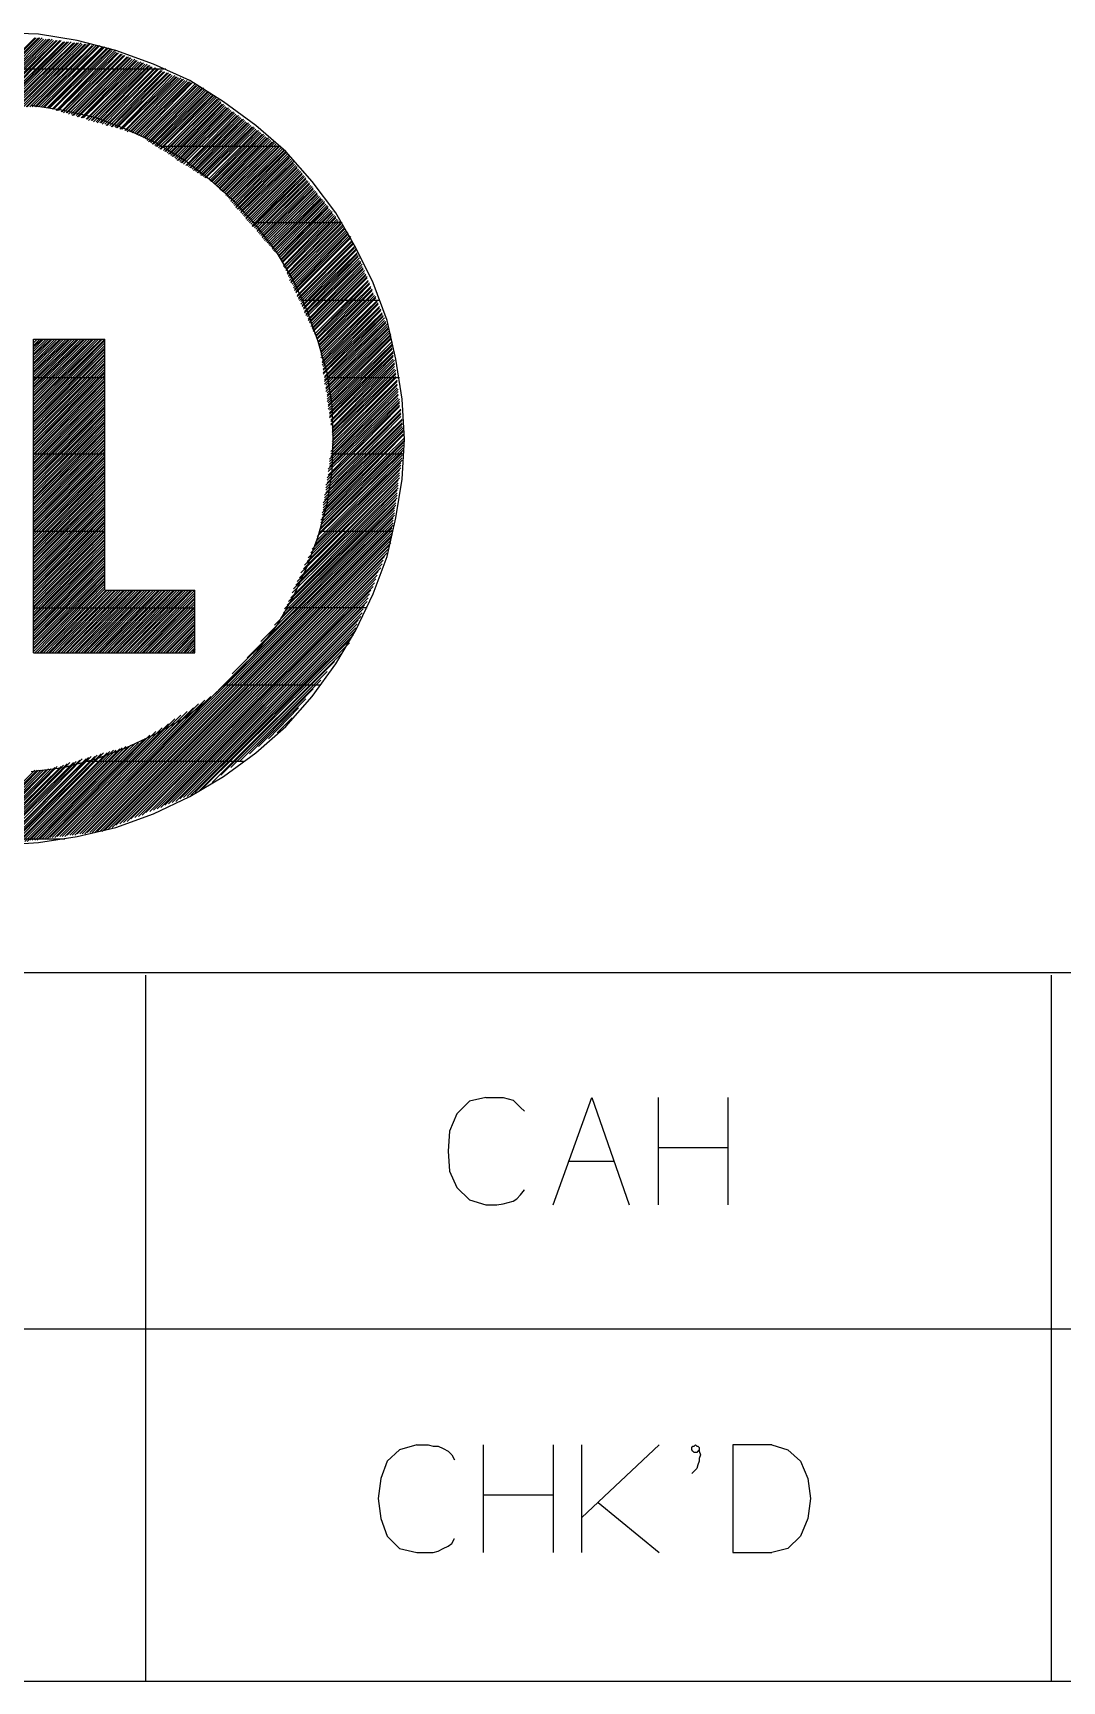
# Model space of a CAD drawing. Extents: x 11 to 601, y 12 to 779.
# Drawn here: x 416.9 to 466.3, y 137 to 216.2 of the extents above; entities that cross this region are included whole.
import ezdxf

# ---------------------------------------------------------------- set-up
doc = ezdxf.new("R2010")
doc.units = 0
doc.layers.add('DH152', color=7, linetype='CONTINUOUS')

msp = doc.modelspace()

# ---------------------------------------------------------------- linework, layer by layer
at = {"layer": 'DH152', "color": 7}
for points in [[(415.25999, 177.179996), (417.17999, 177.299996), (419.03999, 177.599996), (420.899989, 178.019996), (422.699989, 178.679996), (424.439989, 179.519996), (426.059989, 180.479995), (427.619989, 181.619995), (429.059989, 182.879995), (430.319989, 184.319995), (431.459989, 185.879995), (432.419989, 187.499995), (433.259989, 189.239995), (433.919989, 191.039995), (434.339989, 192.899995), (434.639989, 194.759995), (434.759989, 196.679995), (434.639989, 198.599995), (434.339989, 200.519995), (433.919989, 202.379995), (433.259989, 204.179995), (432.419989, 205.859995), (431.459989, 207.539995), (430.319989, 209.039995), (429.059989, 210.479995), (427.619989, 211.739995), (426.059989, 212.879995), (424.439989, 213.899995), (422.699989, 214.679995), (420.899989, 215.339995), (419.03999, 215.819995), (417.17999, 216.119995), (415.25999, 216.179995)], [(416.99999, 215.939995), (413.63999, 212.639995)], [(417.05999, 215.939995), (413.75999, 212.639995)], [(417.17999, 215.939995), (413.81999, 212.639995)], [(417.23999, 215.939995), (413.93999, 212.639995)], [(417.35999, 215.939995), (414.05999, 212.639995)], [(417.41999, 215.879995), (414.17999, 212.639995)], [(417.53999, 215.879995), (414.23999, 212.639995)], [(417.65999, 215.879995), (414.35999, 212.639995)], [(417.71999, 215.879995), (414.47999, 212.639995)], [(417.83999, 215.879995), (414.59999, 212.639995)], [(417.89999, 215.819995), (414.65999, 212.639995)], [(418.01999, 215.819995), (414.77999, 212.639995)], [(418.07999, 215.819995), (414.89999, 212.639995)], [(418.19999, 215.819995), (415.01999, 212.639995)], [(418.25999, 215.819995), (415.07999, 212.639995)], [(418.37999, 215.759995), (415.19999, 212.639995)], [(418.43999, 215.759995), (415.31999, 212.639995)], [(418.55999, 215.759995), (415.37999, 212.639995)], [(418.61999, 215.759995), (415.49999, 212.639995)], [(418.73999, 215.759995), (415.61999, 212.639995)], [(418.85999, 215.699995), (415.73999, 212.639995)], [(418.91999, 215.699995), (415.79999, 212.639995)], [(419.03999, 215.699995), (415.91999, 212.639995)], [(419.09999, 215.699995), (416.03999, 212.639995)], [(419.21999, 215.699995), (416.15999, 212.639995)], [(419.27999, 215.639995), (416.21999, 212.639995)], [(419.39999, 215.639995), (416.33999, 212.639995)], [(419.45999, 215.639995), (416.45999, 212.639995)], [(419.57999, 215.639995), (416.57999, 212.639995)], [(419.63999, 215.639995), (416.63999, 212.639995)], [(419.75999, 215.579995), (416.75999, 212.639995)], [(419.81999, 215.579995), (416.87999, 212.639995)], [(419.93999, 215.579995), (416.99999, 212.639995)], [(420.059989, 215.579995), (417.05999, 212.639995)], [(420.119989, 215.579995), (417.17999, 212.639995)], [(420.239989, 215.519995), (417.29999, 212.639995)], [(420.299989, 215.519995), (417.41999, 212.639995)], [(420.359989, 215.519995), (417.47999, 212.639995)], [(420.479989, 215.459995), (417.59999, 212.579995)], [(420.539989, 215.459995), (417.65999, 212.579995)], [(420.599989, 215.399995), (417.71999, 212.579995)], [(420.659989, 215.399995), (417.83999, 212.519995)], [(420.719989, 215.339995), (417.89999, 212.519995)], [(420.839989, 215.339995), (418.01999, 212.459995)], [(420.899989, 215.279995), (418.07999, 212.459995)], [(420.959989, 215.219995), (418.13999, 212.459995)], [(421.019989, 215.219995), (418.25999, 212.399995)], [(421.139989, 215.159995), (418.31999, 212.399995)], [(421.199989, 215.159995), (418.37999, 212.339995)], [(421.259989, 215.099995), (418.49999, 212.339995)], [(421.319989, 215.099995), (418.55999, 212.339995)], [(421.439989, 215.039995), (418.61999, 212.279995)], [(421.499989, 215.039995), (418.73999, 212.279995)], [(421.559989, 214.979995), (418.79999, 212.219995)], [(421.619989, 214.979995), (418.85999, 212.219995)], [(421.679989, 214.919995), (418.97999, 212.219995)], [(421.799989, 214.919995), (419.03999, 212.159995)], [(421.859989, 214.859995), (419.09999, 212.159995)], [(421.919989, 214.859995), (419.21999, 212.099995)], [(421.979989, 214.799995), (419.27999, 212.099995)], [(422.099989, 214.799995), (419.33999, 212.099995)], [(422.159989, 214.739995), (419.45999, 212.039995)], [(422.219989, 214.739995), (419.51999, 212.039995)], [(422.279989, 214.679995), (419.57999, 211.979995)], [(422.399989, 214.679995), (419.69999, 211.979995)], [(422.459989, 214.619995), (419.75999, 211.979995)], [(422.519989, 214.619995), (419.81999, 211.919995)], [(422.579989, 214.559995), (419.93999, 211.919995)], [(422.639989, 214.559995), (419.99999, 211.859995)], [(422.759989, 214.499995), (420.119989, 211.859995)], [(422.819989, 214.499995), (420.179989, 211.859995)], [(423.299989, 214.439995), (407.21999, 214.439995)], [(422.879989, 214.439995), (420.239989, 211.799995)], [(422.939989, 214.439995), (420.359989, 211.799995)], [(423.059989, 214.379995), (420.419989, 211.739995)], [(423.119989, 214.379995), (420.479989, 211.739995)], [(423.179989, 214.319995), (420.599989, 211.739995)], [(423.239989, 214.319995), (420.659989, 211.679995)], [(423.359989, 214.259995), (420.719989, 211.679995)], [(423.419989, 214.259995), (420.839989, 211.679995)], [(423.479989, 214.199995), (420.899989, 211.619995)], [(423.539989, 214.199995), (420.959989, 211.619995)], [(423.599989, 214.139995), (421.079989, 211.559995)], [(423.719989, 214.139995), (421.139989, 211.559995)], [(423.779989, 214.079995), (421.199989, 211.559995)], [(423.839989, 214.079995), (421.319989, 211.499995)], [(423.899989, 214.019995), (421.379989, 211.499995)], [(424.019989, 214.019995), (421.439989, 211.439995)], [(424.079989, 213.959995), (421.559989, 211.439995)], [(424.139989, 213.959995), (421.619989, 211.439995)], [(424.199989, 213.899995), (421.679989, 211.379995)], [(424.319989, 213.899995), (421.799989, 211.379995)], [(424.379989, 213.839995), (421.859989, 211.319995)], [(424.439989, 213.839995), (421.919989, 211.319995)], [(424.499989, 213.779995), (421.979989, 211.259995)], [(424.559989, 213.779995), (422.099989, 211.259995)], [(424.679989, 213.719995), (422.159989, 211.199995)], [(424.739989, 213.659995), (422.219989, 211.139995)], [(424.799989, 213.659995), (422.279989, 211.139995)], [(424.859989, 213.599995), (422.339989, 211.079995)], [(424.979989, 213.599995), (422.399989, 211.019995)], [(425.039989, 213.539995), (422.459989, 210.959995)], [(425.099989, 213.539995), (422.519989, 210.959995)], [(425.159989, 213.479995), (422.579989, 210.899995)], [(425.219989, 213.419995), (422.639989, 210.839995)], [(425.279989, 213.359995), (422.699989, 210.839995)], [(425.339989, 213.359995), (422.759989, 210.779995)], [(425.399989, 213.299995), (422.819989, 210.719995)], [(425.459989, 213.239995), (422.879989, 210.719995)], [(425.519989, 213.179995), (422.939989, 210.659995)], [(425.579989, 213.179995), (422.999989, 210.599995)], [(425.639989, 213.119995), (423.059989, 210.599995)], [(425.699989, 213.059995), (423.179989, 210.539995)], [(425.759989, 212.999995), (423.239989, 210.479995)], [(425.819989, 212.999995), (423.299989, 210.479995)], [(425.879989, 212.939995), (423.359989, 210.419995)], [(416.81999, 180.719995), (418.37999, 180.899995), (419.93999, 181.319995), (421.379989, 181.859995), (422.819989, 182.519995), (424.199989, 183.299995), (425.459989, 184.259995), (426.599989, 185.339995), (427.679989, 186.479995), (428.639989, 187.739995), (429.419989, 189.119995), (430.079989, 190.559995), (430.619989, 191.999995), (431.039989, 193.559995), (431.279989, 195.119995), (431.339989, 196.679995), (431.279989, 198.299995), (431.039989, 199.859995), (430.619989, 201.359995), (430.079989, 202.859995), (429.419989, 204.299995), (428.639989, 205.619995), (427.679989, 206.879995), (426.599989, 208.079995), (425.459989, 209.099995), (424.199989, 210.059995), (422.819989, 210.899995), (421.379989, 211.559995), (419.93999, 212.099995), (418.37999, 212.459995), (416.81999, 212.699995)], [(425.939989, 212.879995), (423.419989, 210.359995)], [(425.939989, 212.819995), (423.479989, 210.359995)], [(425.999989, 212.759995), (423.539989, 210.299995)], [(426.059989, 212.759995), (423.599989, 210.239995)], [(426.119989, 212.699995), (423.659989, 210.239995)], [(426.179989, 212.639995), (423.719989, 210.179995)], [(426.239989, 212.579995), (423.779989, 210.119995)], [(426.299989, 212.579995), (423.839989, 210.059995)], [(426.359989, 212.519995), (423.899989, 210.059995)], [(426.419989, 212.459995), (423.959989, 209.999995)], [(426.479989, 212.399995), (424.019989, 209.939995)], [(426.539989, 212.399995), (424.079989, 209.939995)], [(426.599989, 212.339995), (424.139989, 209.879995)], [(426.659989, 212.279995), (424.259989, 209.819995)], [(426.719989, 212.219995), (424.319989, 209.819995)], [(426.779989, 212.219995), (424.379989, 209.759995)], [(426.839989, 212.159995), (424.439989, 209.699995)], [(426.899989, 212.099995), (424.499989, 209.699995)], [(426.959989, 212.039995), (424.559989, 209.639995)], [(427.019989, 212.039995), (424.619989, 209.579995)], [(427.079989, 211.979995), (424.679989, 209.579995)], [(427.139989, 211.919995), (424.739989, 209.519995)], [(427.199989, 211.859995), (424.799989, 209.459995)], [(427.259989, 211.859995), (424.859989, 209.459995)], [(427.319989, 211.799995), (424.919989, 209.399995)], [(427.379989, 211.739995), (424.979989, 209.339995)], [(427.439989, 211.679995), (425.039989, 209.339995)], [(427.499989, 211.679995), (425.099989, 209.279995)], [(427.559989, 211.619995), (425.159989, 209.219995)], [(427.619989, 211.559995), (425.219989, 209.219995)], [(427.679989, 211.499995), (425.339989, 209.159995)], [(427.739989, 211.499995), (425.399989, 209.099995)], [(427.799989, 211.439995), (425.459989, 209.039995)], [(427.859989, 211.379995), (425.519989, 209.039995)], [(427.919989, 211.319995), (425.579989, 208.979995)], [(427.979989, 211.319995), (425.639989, 208.919995)], [(428.759989, 210.719995), (423.059989, 210.719995)], [(428.039989, 211.259995), (425.699989, 208.919995)], [(428.099989, 211.199995), (425.759989, 208.859995)], [(428.159989, 211.139995), (425.819989, 208.799995)], [(428.219989, 211.139995), (425.879989, 208.739995)], [(428.279989, 211.079995), (425.879989, 208.679995)], [(428.339989, 211.019995), (425.939989, 208.619995)], [(428.399989, 210.959995), (425.999989, 208.559995)], [(428.459989, 210.959995), (426.059989, 208.559995)], [(428.519989, 210.899995), (426.119989, 208.499995)], [(428.579989, 210.839995), (426.179989, 208.439995)], [(428.639989, 210.779995), (426.179989, 208.379995)], [(428.699989, 210.719995), (426.239989, 208.319995)], [(428.759989, 210.719995), (426.299989, 208.259995)], [(428.819989, 210.659995), (426.359989, 208.199995)], [(428.879989, 210.599995), (426.419989, 208.139995)], [(428.939989, 210.539995), (426.419989, 208.079995)], [(428.999989, 210.539995), (426.479989, 208.019995)], [(429.059989, 210.479995), (426.539989, 207.959995)], [(429.059989, 210.419995), (426.599989, 207.899995)], [(429.119989, 210.359995), (426.659989, 207.839995)], [(429.179989, 210.299995), (426.659989, 207.779995)], [(429.239989, 210.239995), (426.719989, 207.719995)], [(429.239989, 210.179995), (426.779989, 207.719995)], [(429.299989, 210.119995), (426.839989, 207.659995)], [(429.359989, 210.059995), (426.899989, 207.599995)], [(429.419989, 209.999995), (426.899989, 207.539995)], [(429.419989, 209.939995), (426.959989, 207.479995)], [(429.479989, 209.879995), (427.019989, 207.419995)], [(429.539989, 209.819995), (427.079989, 207.359995)], [(429.599989, 209.759995), (427.139989, 207.299995)], [(429.599989, 209.699995), (427.139989, 207.239995)], [(429.659989, 209.639995), (427.199989, 207.179995)], [(429.719989, 209.579995), (427.259989, 207.119995)], [(429.779989, 209.519995), (427.319989, 207.059995)], [(429.839989, 209.459995), (427.379989, 206.999995)], [(429.839989, 209.399995), (427.439989, 206.939995)], [(429.899989, 209.339995), (427.439989, 206.879995)], [(429.959989, 209.279995), (427.499989, 206.879995)], [(430.019989, 209.219995), (427.559989, 206.819995)], [(430.019989, 209.159995), (427.619989, 206.759995)], [(430.079989, 209.099995), (427.679989, 206.699995)], [(430.139989, 209.039995), (427.679989, 206.639995)], [(430.199989, 208.979995), (427.739989, 206.579995)], [(430.199989, 208.919995), (427.799989, 206.519995)], [(430.259989, 208.859995), (427.859989, 206.459995)], [(430.319989, 208.799995), (427.919989, 206.399995)], [(430.379989, 208.739995), (427.919989, 206.339995)], [(430.379989, 208.679995), (427.979989, 206.279995)], [(430.439989, 208.619995), (428.039989, 206.219995)], [(430.499989, 208.559995), (428.099989, 206.159995)], [(430.559989, 208.499995), (428.159989, 206.099995)], [(430.559989, 208.439995), (428.159989, 206.099995)], [(430.619989, 208.379995), (428.219989, 206.039995)], [(430.679989, 208.319995), (428.279989, 205.979995)], [(430.739989, 208.259995), (428.339989, 205.919995)], [(430.799989, 208.199995), (428.399989, 205.799995)], [(430.739989, 208.199995), (428.399989, 205.859995)], [(430.859989, 208.139995), (428.459989, 205.739995)], [(430.919989, 208.079995), (428.519989, 205.679995)], [(430.919989, 208.019995), (428.579989, 205.619995)], [(430.979989, 207.959995), (428.639989, 205.559995)], [(431.039989, 207.899995), (428.699989, 205.499995)], [(431.099989, 207.839995), (428.699989, 205.439995)], [(431.099989, 207.779995), (428.759989, 205.379995)], [(431.159989, 207.719995), (428.819989, 205.319995)], [(431.219989, 207.659995), (428.819989, 205.259995)], [(431.279989, 207.599995), (428.879989, 205.199995)], [(431.279989, 207.539995), (428.879989, 205.139995)], [(431.339989, 207.479995), (428.939989, 205.019995)], [(431.399989, 207.419995), (428.939989, 204.959995)], [(431.459989, 207.359995), (428.999989, 204.899995)], [(431.759989, 207.059995), (427.499989, 207.059995)], [(431.459989, 207.299995), (429.059989, 204.839995)], [(431.519989, 207.239995), (429.059989, 204.779995)], [(431.579989, 207.179995), (429.119989, 204.659995)], [(431.639989, 207.119995), (429.119989, 204.599995)], [(431.699989, 207.059995), (429.179989, 204.539995)], [(431.699989, 206.999995), (429.179989, 204.479995)], [(431.759989, 206.939995), (429.239989, 204.419995)], [(431.819989, 206.879995), (429.239989, 204.299995)], [(431.879989, 206.819995), (429.299989, 204.239995)], [(431.879989, 206.759995), (429.299989, 204.179995)], [(431.939989, 206.699995), (429.359989, 204.119995)], [(431.999989, 206.639995), (429.419989, 204.059995)], [(432.059989, 206.579995), (429.419989, 203.939995)], [(432.059989, 206.519995), (429.479989, 203.879995)], [(432.119989, 206.459995), (429.479989, 203.819995)], [(432.179989, 206.399995), (429.539989, 203.759995)], [(432.179989, 206.339995), (429.539989, 203.699995)], [(432.239989, 206.219995), (429.599989, 203.579995)], [(432.239989, 206.159995), (429.599989, 203.519995)], [(432.299989, 206.099995), (429.659989, 203.459995)], [(432.299989, 206.039995), (429.659989, 203.399995)], [(432.359989, 205.919995), (429.719989, 203.339995)], [(432.359989, 205.859995), (429.779989, 203.279995)], [(432.419989, 205.799995), (429.779989, 203.159995)], [(432.419989, 205.739995), (429.839989, 203.099995)], [(432.479989, 205.619995), (429.839989, 203.039995)], [(432.479989, 205.559995), (429.899989, 202.979995)], [(432.539989, 205.499995), (429.899989, 202.919995)], [(432.539989, 205.439995), (429.959989, 202.799995)], [(432.599989, 205.379995), (429.959989, 202.739995)], [(432.599989, 205.259995), (430.019989, 202.679995)], [(432.659989, 205.199995), (430.019989, 202.619995)], [(432.659989, 205.139995), (430.079989, 202.559995)], [(432.719989, 205.079995), (430.139989, 202.439995)], [(432.719989, 204.959995), (430.139989, 202.379995)], [(432.779989, 204.899995), (430.199989, 202.319995)], [(432.779989, 204.839995), (430.199989, 202.259995)], [(432.839989, 204.779995), (430.259989, 202.199995)], [(432.839989, 204.659995), (430.259989, 202.079995)], [(432.899989, 204.599995), (430.319989, 202.019995)], [(432.899989, 204.539995), (430.319989, 201.959995)], [(432.959989, 204.479995), (430.379989, 201.899995)], [(432.959989, 204.419995), (430.379989, 201.839995)], [(433.019989, 204.299995), (430.439989, 201.719995)], [(433.019989, 204.239995), (430.499989, 201.659995)], [(433.079989, 204.179995), (430.499989, 201.599995)], [(433.079989, 204.119995), (430.559989, 201.539995)], [(433.139989, 203.999995), (430.559989, 201.479995)], [(433.139989, 203.939995), (430.619989, 201.359995)], [(433.199989, 203.879995), (430.619989, 201.299995)], [(433.199989, 203.819995), (430.679989, 201.239995)], [(433.259989, 203.699995), (430.679989, 201.179995)], [(433.259989, 203.639995), (430.679989, 201.059995)], [(433.319989, 203.579995), (430.739989, 200.999995)], [(433.379989, 203.519995), (430.739989, 200.879995)], [(433.379989, 203.459995), (430.739989, 200.819995)], [(433.559989, 203.339995), (429.839989, 203.339995)], [(433.439989, 203.339995), (430.739989, 200.699995)], [(433.439989, 203.279995), (430.739989, 200.579995)], [(433.499989, 203.219995), (430.799989, 200.519995)], [(433.499989, 203.159995), (430.799989, 200.399995)], [(433.559989, 203.039995), (430.799989, 200.339995)], [(433.559989, 202.979995), (430.799989, 200.219995)], [(433.619989, 202.919995), (430.859989, 200.159995)], [(433.619989, 202.859995), (430.859989, 200.039995)], [(433.679989, 202.739995), (430.859989, 199.979995)], [(433.679989, 202.679995), (430.859989, 199.859995)], [(433.739989, 202.619995), (430.859989, 199.799995)], [(433.739989, 202.559995), (430.919989, 199.679995)], [(433.799989, 202.499995), (430.919989, 199.619995)], [(433.799989, 202.379995), (430.919989, 199.499995)], [(433.859989, 202.319995), (430.919989, 199.439995)], [(433.859989, 202.259995), (430.919989, 199.319995)], [(433.919989, 202.199995), (430.979989, 199.259995)], [(433.919989, 202.079995), (430.979989, 199.139995)], [(433.979989, 202.019995), (430.979989, 199.079995)], [(433.979989, 201.959995), (430.979989, 198.959995)], [(434.039989, 201.899995), (431.039989, 198.899995)], [(416.93999, 186.419995), (416.93999, 201.479995)], [(416.93999, 201.479995), (420.359989, 201.479995)], [(420.359989, 201.479995), (416.93999, 198.059995)], [(416.93999, 198.179995), (420.239989, 201.479995)], [(420.179989, 201.479995), (416.93999, 198.299995)], [(416.93999, 198.359995), (420.059989, 201.479995)], [(419.93999, 201.479995), (416.93999, 198.479995)], [(416.93999, 198.599995), (419.81999, 201.479995)], [(419.75999, 201.479995), (416.93999, 198.719995)], [(416.93999, 198.779995), (419.63999, 201.479995)], [(419.51999, 201.479995), (416.93999, 198.899995)], [(416.93999, 199.019995), (419.39999, 201.479995)], [(419.33999, 201.479995), (416.93999, 199.139995)], [(416.93999, 199.199995), (419.21999, 201.479995)], [(419.09999, 201.479995), (416.93999, 199.319995)], [(416.93999, 199.439995), (419.03999, 201.479995)], [(418.91999, 201.479995), (416.93999, 199.499995)], [(416.93999, 199.619995), (418.79999, 201.479995)], [(418.67999, 201.479995), (416.93999, 199.739995)], [(416.93999, 199.859995), (418.61999, 201.479995)], [(418.49999, 201.479995), (416.93999, 199.919995)], [(416.93999, 200.039995), (418.37999, 201.479995)], [(418.25999, 201.479995), (416.93999, 200.159995)], [(416.93999, 200.279995), (418.19999, 201.479995)], [(418.07999, 201.479995), (416.93999, 200.339995)], [(416.93999, 200.459995), (417.95999, 201.479995)], [(417.83999, 201.479995), (416.93999, 200.579995)], [(416.93999, 200.699995), (417.77999, 201.479995)], [(417.65999, 201.479995), (416.93999, 200.759995)], [(416.93999, 200.879995), (417.53999, 201.479995)], [(417.41999, 201.479995), (416.93999, 200.999995)], [(416.93999, 201.119995), (417.35999, 201.479995)], [(417.23999, 201.479995), (416.93999, 201.179995)], [(416.93999, 201.299995), (417.11999, 201.479995)], [(416.93999, 197.939995), (420.359989, 201.419995)], [(420.359989, 201.299995), (416.93999, 197.879995)], [(416.93999, 197.759995), (420.359989, 201.179995)], [(420.359989, 201.059995), (416.93999, 197.639995)], [(420.359989, 189.419995), (420.359989, 201.479995)], [(434.039989, 201.779995), (431.039989, 198.779995)], [(434.099989, 201.719995), (431.039989, 198.719995)], [(434.099989, 201.659995), (431.039989, 198.599995)], [(434.099989, 201.539995), (431.039989, 198.479995)], [(434.099989, 201.479995), (431.099989, 198.419995)], [(434.159989, 201.359995), (431.099989, 198.299995)], [(434.159989, 201.239995), (431.099989, 198.239995)], [(434.159989, 201.179995), (431.099989, 198.119995)], [(434.159989, 201.059995), (431.159989, 198.059995)], [(416.93999, 197.519995), (420.359989, 200.999995)], [(420.359989, 200.879995), (416.93999, 197.459995)], [(416.93999, 197.339995), (420.359989, 200.759995)], [(420.359989, 200.699995), (416.93999, 197.219995)], [(416.93999, 197.099995), (420.359989, 200.579995)], [(420.359989, 200.459995), (416.93999, 197.039995)], [(416.93999, 196.919995), (420.359989, 200.339995)], [(420.359989, 200.279995), (416.93999, 196.799995)], [(434.159989, 200.999995), (431.159989, 197.939995)], [(434.219989, 200.879995), (431.159989, 197.879995)], [(434.219989, 200.819995), (431.159989, 197.759995)], [(434.219989, 200.699995), (431.159989, 197.699995)], [(434.219989, 200.639995), (431.219989, 197.579995)], [(434.219989, 200.519995), (431.219989, 197.519995)], [(434.279989, 200.459995), (431.219989, 197.399995)], [(434.279989, 200.339995), (431.219989, 197.339995)], [(434.279989, 200.279995), (431.279989, 197.219995)], [(416.93999, 196.679995), (420.359989, 200.159995)], [(420.359989, 200.039995), (416.93999, 196.619995)], [(416.93999, 196.499995), (420.359989, 199.919995)], [(420.359989, 199.859995), (416.93999, 196.379995)], [(416.93999, 196.319995), (420.359989, 199.739995)], [(420.359989, 199.619995), (416.93999, 199.619995)], [(420.359989, 199.619995), (416.93999, 196.199995)], [(416.93999, 196.079995), (420.359989, 199.499995)], [(420.359989, 199.439995), (416.93999, 195.959995)], [(434.519989, 199.619995), (431.039989, 199.619995)], [(434.279989, 200.159995), (431.279989, 197.159995)], [(434.279989, 200.039995), (431.279989, 197.039995)], [(434.339989, 199.979995), (431.279989, 196.979995)], [(434.339989, 199.859995), (431.279989, 196.859995)], [(434.339989, 199.619995), (431.279989, 196.559995)], [(434.399989, 199.499995), (431.279989, 196.439995)], [(434.399989, 199.439995), (431.279989, 196.319995)], [(434.339989, 199.799995), (431.339989, 196.799995)], [(434.339989, 199.679995), (431.339989, 196.679995)], [(416.93999, 195.899995), (420.359989, 199.319995)], [(420.359989, 199.199995), (416.93999, 195.779995)], [(416.93999, 195.659995), (420.359989, 199.079995)], [(420.359989, 199.019995), (416.93999, 195.539995)], [(416.93999, 195.479995), (420.359989, 198.899995)], [(420.359989, 198.779995), (416.93999, 195.359995)], [(416.93999, 195.239995), (420.359989, 198.659995)], [(434.459989, 198.959995), (431.159989, 195.719995)], [(434.459989, 198.839995), (431.159989, 195.599995)], [(434.459989, 198.779995), (431.159989, 195.479995)], [(434.459989, 198.659995), (431.159989, 195.359995)], [(434.399989, 199.259995), (431.219989, 196.079995)], [(434.399989, 199.139995), (431.219989, 195.959995)], [(434.459989, 199.079995), (431.219989, 195.839995)], [(434.399989, 199.319995), (431.279989, 196.199995)], [(420.359989, 198.599995), (416.93999, 195.119995)], [(416.93999, 195.059995), (420.359989, 198.479995)], [(420.359989, 198.359995), (416.93999, 194.939995)], [(416.93999, 194.819995), (420.359989, 198.239995)], [(420.359989, 198.179995), (416.93999, 194.699995)], [(416.93999, 194.639995), (420.359989, 198.059995)], [(420.359989, 197.939995), (416.93999, 194.519995)], [(416.93999, 194.399995), (420.359989, 197.879995)], [(434.579989, 198.059995), (430.979989, 194.459995)], [(434.579989, 197.939995), (430.979989, 194.339995)], [(434.579989, 197.879995), (430.979989, 194.219995)], [(434.519989, 198.299995), (431.039989, 194.819995)], [(434.519989, 198.239995), (431.039989, 194.699995)], [(434.579989, 198.119995), (431.039989, 194.579995)], [(434.519989, 198.599995), (431.099989, 195.239995)], [(434.519989, 198.479995), (431.099989, 195.119995)], [(434.519989, 198.419995), (431.099989, 194.939995)], [(420.359989, 197.759995), (416.93999, 194.279995)], [(416.93999, 194.219995), (420.359989, 197.639995)], [(420.359989, 197.519995), (416.93999, 194.099995)], [(416.93999, 193.979995), (420.359989, 197.459995)], [(420.359989, 197.339995), (416.93999, 193.859995)], [(416.93999, 193.799995), (420.359989, 197.219995)], [(420.359989, 197.099995), (416.93999, 193.679995)], [(434.639989, 197.399995), (430.859989, 193.619995)], [(434.639989, 197.279995), (430.859989, 193.499995)], [(434.699989, 197.219995), (430.859989, 193.379995)], [(434.699989, 197.099995), (430.859989, 193.259995)], [(434.639989, 197.639995), (430.919989, 193.979995)], [(434.639989, 197.579995), (430.919989, 193.859995)], [(434.639989, 197.459995), (430.919989, 193.739995)], [(434.579989, 197.759995), (430.979989, 194.099995)], [(416.93999, 193.559995), (420.359989, 197.039995)], [(420.359989, 196.919995), (416.93999, 193.499995)], [(416.93999, 193.379995), (420.359989, 196.799995)], [(420.359989, 196.679995), (416.93999, 193.259995)], [(416.93999, 193.139995), (420.359989, 196.619995)], [(420.359989, 196.499995), (416.93999, 193.079995)], [(416.93999, 192.959995), (420.359989, 196.379995)], [(434.759989, 196.739995), (430.739989, 192.779995)], [(434.759989, 196.619995), (430.739989, 192.659995)], [(434.699989, 196.499995), (430.739989, 192.539995)], [(434.699989, 196.379995), (430.739989, 192.419995)], [(434.699989, 197.039995), (430.799989, 193.139995)], [(434.699989, 196.919995), (430.799989, 193.019995)], [(434.699989, 196.859995), (430.799989, 192.899995)], [(420.359989, 196.259995), (416.93999, 192.839995)], [(416.93999, 192.719995), (420.359989, 196.199995)], [(420.359989, 196.079995), (416.93999, 192.659995)], [(420.359989, 195.959995), (416.93999, 195.959995)], [(416.93999, 192.539995), (420.359989, 195.959995)], [(420.359989, 195.839995), (416.93999, 192.419995)], [(416.93999, 192.299995), (420.359989, 195.779995)], [(420.359989, 195.659995), (416.93999, 192.239995)], [(416.93999, 192.119995), (420.359989, 195.539995)], [(434.579989, 195.539995), (430.259989, 191.219995)], [(434.639989, 195.659995), (430.319989, 191.399995)], [(434.639989, 195.779995), (430.439989, 191.579995)], [(434.639989, 195.899995), (430.499989, 191.759995)], [(434.639989, 196.019995), (430.559989, 191.999995)], [(434.699989, 196.259995), (430.679989, 192.299995)], [(434.699989, 196.139995), (430.679989, 192.179995)], [(434.699989, 195.959995), (431.279989, 195.959995)], [(420.359989, 195.419995), (416.93999, 191.999995)], [(416.93999, 191.879995), (420.359989, 195.359995)], [(420.359989, 195.239995), (416.93999, 191.819995)], [(416.93999, 191.699995), (420.359989, 195.119995)], [(420.359989, 195.059995), (416.93999, 191.579995)], [(416.93999, 191.459995), (420.359989, 194.939995)], [(420.359989, 194.819995), (416.93999, 191.399995)], [(416.93999, 191.279995), (420.359989, 194.699995)], [(434.459989, 194.699995), (429.599989, 189.839995)], [(434.519989, 194.819995), (429.719989, 190.019995)], [(434.519989, 194.939995), (429.779989, 190.259995)], [(434.519989, 195.059995), (429.899989, 190.439995)], [(434.519989, 195.179995), (429.959989, 190.619995)], [(434.579989, 195.299995), (430.079989, 190.799995)], [(434.579989, 195.419995), (430.139989, 190.979995)], [(420.359989, 194.639995), (416.93999, 191.159995)], [(416.93999, 191.039995), (420.359989, 194.519995)], [(420.359989, 194.399995), (416.93999, 190.979995)], [(416.93999, 190.859995), (420.359989, 194.279995)], [(420.359989, 194.219995), (416.93999, 190.739995)], [(416.93999, 190.679995), (420.359989, 194.099995)], [(420.359989, 193.979995), (416.93999, 190.559995)], [(434.399989, 193.979995), (429.119989, 188.699995)], [(434.399989, 194.099995), (429.179989, 188.879995)], [(434.399989, 194.219995), (429.299989, 189.059995)], [(434.459989, 194.339995), (429.359989, 189.299995)], [(434.459989, 194.459995), (429.419989, 189.479995)], [(434.459989, 194.579995), (429.539989, 189.659995)], [(416.93999, 190.439995), (420.359989, 193.859995)], [(420.359989, 193.799995), (416.93999, 190.319995)], [(416.93999, 190.259995), (420.359989, 193.679995)], [(420.359989, 193.559995), (416.93999, 190.139995)], [(416.93999, 190.019995), (420.359989, 193.439995)], [(420.359989, 193.379995), (416.93999, 189.899995)], [(416.93999, 189.839995), (420.359989, 193.259995)], [(420.359989, 193.139995), (416.93999, 189.719995)], [(434.279989, 193.139995), (426.479989, 185.399995)], [(434.279989, 193.259995), (427.199989, 186.179995)], [(434.279989, 193.379995), (427.859989, 186.959995)], [(434.339989, 193.499995), (428.519989, 187.739995)], [(434.339989, 193.619995), (428.819989, 188.099995)], [(434.339989, 193.739995), (428.939989, 188.339995)], [(434.399989, 193.859995), (428.999989, 188.519995)], [(416.93999, 189.599995), (420.359989, 193.019995)], [(420.359989, 192.959995), (416.93999, 189.479995)], [(416.93999, 189.419995), (420.359989, 192.839995)], [(420.359989, 192.719995), (416.93999, 189.299995)], [(416.93999, 189.179995), (420.359989, 192.659995)], [(420.359989, 192.539995), (416.93999, 189.059995)], [(416.93999, 188.999995), (420.359989, 192.419995)], [(434.219989, 192.899995), (419.03999, 177.719996)], [(419.15999, 177.719996), (434.219989, 192.779995)], [(434.219989, 192.659995), (419.27999, 177.719996)], [(419.39999, 177.719996), (434.219989, 192.539995)], [(434.159989, 192.419995), (419.51999, 177.779996)], [(434.279989, 193.019995), (425.819989, 184.619995)], [(420.359989, 192.299995), (416.93999, 188.879995)], [(420.359989, 192.239995), (416.93999, 192.239995)], [(416.93999, 188.759995), (420.359989, 192.239995)], [(420.359989, 192.119995), (416.93999, 188.639995)], [(416.93999, 188.579995), (420.359989, 191.999995)], [(420.359989, 191.879995), (416.93999, 188.459995)], [(416.93999, 188.339995), (420.359989, 191.819995)], [(420.359989, 191.699995), (416.93999, 188.219995)], [(416.93999, 188.159995), (420.359989, 191.579995)], [(419.63999, 177.779996), (434.159989, 192.299995)], [(434.159989, 192.179995), (419.75999, 177.779996)], [(419.87999, 177.779996), (434.159989, 192.059995)], [(434.099989, 191.939995), (419.999989, 177.839996)], [(420.119989, 177.839996), (434.099989, 191.819995)], [(434.099989, 191.699995), (420.239989, 177.839996)], [(420.359989, 177.899996), (434.039989, 191.579995)], [(434.219989, 192.239995), (430.679989, 192.239995)], [(420.359989, 191.459995), (416.93999, 188.039995)], [(416.93999, 187.919995), (420.359989, 191.399995)], [(420.359989, 191.279995), (416.93999, 187.859995)], [(416.93999, 187.739995), (420.359989, 191.159995)], [(420.359989, 191.039995), (416.93999, 187.619995)], [(416.93999, 187.499995), (420.359989, 190.979995)], [(420.359989, 190.859995), (416.93999, 187.439995)], [(416.93999, 187.319995), (420.359989, 190.739995)], [(433.979989, 191.399995), (420.539989, 177.959996)], [(420.719989, 178.019996), (433.919989, 191.219995)], [(433.799989, 191.039995), (420.899989, 178.139996)], [(421.079989, 178.199996), (433.739989, 190.859995)], [(420.359989, 190.619995), (416.93999, 187.199995)], [(416.93999, 187.079995), (420.359989, 190.559995)], [(420.359989, 190.439995), (416.93999, 187.019995)], [(416.93999, 186.899995), (420.359989, 190.319995)], [(420.359989, 190.199995), (416.93999, 186.779995)], [(416.93999, 186.659995), (420.359989, 190.139995)], [(420.359989, 190.019995), (416.93999, 186.599995)], [(433.679989, 190.679995), (421.259989, 178.259996)], [(421.439989, 178.319996), (433.619989, 190.499995)], [(433.499989, 190.319995), (421.619989, 178.439996)], [(421.799989, 178.499996), (433.439989, 190.139995)], [(433.379989, 189.959995), (421.979989, 178.559996)], [(416.93999, 186.479995), (420.359989, 189.899995)], [(416.93999, 186.419995), (424.679989, 186.419995), (424.679989, 189.419995)], [(420.359989, 189.839995), (416.99999, 186.419995)], [(417.11999, 186.419995), (420.359989, 189.719995)], [(420.359989, 189.599995), (417.23999, 186.419995)], [(417.29999, 186.419995), (420.359989, 189.479995)], [(420.419989, 189.419995), (417.41999, 186.419995)], [(417.53999, 186.419995), (420.479989, 189.419995)], [(420.599989, 189.419995), (417.65999, 186.419995)], [(417.71999, 186.419995), (420.719989, 189.419995)], [(420.839989, 189.419995), (417.83999, 186.419995)], [(417.95999, 186.419995), (420.899989, 189.419995)], [(421.019989, 189.419995), (418.07999, 186.419995)], [(418.13999, 186.419995), (421.139989, 189.419995)], [(421.259989, 189.419995), (418.25999, 186.419995)], [(418.37999, 186.419995), (421.319989, 189.419995)], [(421.439989, 189.419995), (418.49999, 186.419995)], [(418.55999, 186.419995), (421.559989, 189.419995)], [(421.679989, 189.419995), (418.67999, 186.419995)], [(418.79999, 186.419995), (421.739989, 189.419995)], [(421.859989, 189.419995), (418.91999, 186.419995)], [(418.97999, 186.419995), (421.979989, 189.419995)], [(422.099989, 189.419995), (419.09999, 186.419995)], [(419.21999, 186.419995), (422.159989, 189.419995)], [(422.279989, 189.419995), (419.33999, 186.419995)], [(419.39999, 186.419995), (422.399989, 189.419995)], [(422.519989, 189.419995), (419.51999, 186.419995)], [(419.63999, 186.419995), (422.579989, 189.419995)], [(422.699989, 189.419995), (419.69999, 186.419995)], [(419.81999, 186.419995), (422.819989, 189.419995)], [(422.939989, 189.419995), (419.93999, 186.419995)], [(420.059989, 186.419995), (422.999989, 189.419995)], [(423.119989, 189.419995), (420.119989, 186.419995)], [(420.239989, 186.419995), (423.239989, 189.419995)], [(420.359989, 189.419995), (424.679989, 189.419995)], [(423.299989, 189.419995), (420.359989, 186.419995)], [(420.479989, 186.419995), (423.419989, 189.419995)], [(423.539989, 189.419995), (420.539989, 186.419995)], [(420.659989, 186.419995), (423.659989, 189.419995)], [(423.719989, 189.419995), (420.779989, 186.419995)], [(420.899989, 186.419995), (423.839989, 189.419995)], [(423.959989, 189.419995), (420.959989, 186.419995)], [(421.079989, 186.419995), (424.079989, 189.419995)], [(424.139989, 189.419995), (421.199989, 186.419995)], [(421.319989, 186.419995), (424.259989, 189.419995)], [(424.379989, 189.419995), (421.379989, 186.419995)], [(421.499989, 186.419995), (424.499989, 189.419995)], [(424.559989, 189.419995), (421.619989, 186.419995)], [(421.739989, 186.419995), (424.679989, 189.419995)], [(424.679989, 189.299995), (421.799989, 186.419995)], [(421.919989, 186.419995), (424.679989, 189.179995)], [(422.159989, 178.619996), (433.319989, 189.779995)], [(433.259989, 189.599995), (422.339989, 178.739996)], [(422.519989, 178.799996), (433.139989, 189.419995)], [(433.079989, 189.239995), (422.699989, 178.859996)], [(416.93999, 188.579995), (424.679989, 188.579995)], [(424.679989, 189.059995), (422.039989, 186.419995)], [(422.159989, 186.419995), (424.679989, 188.999995)], [(424.679989, 188.879995), (422.219989, 186.419995)], [(422.339989, 186.419995), (424.679989, 188.759995)], [(424.679989, 188.639995), (422.459989, 186.419995)], [(422.519989, 186.419995), (424.679989, 188.579995)], [(424.679989, 188.459995), (422.639989, 186.419995)], [(422.879989, 178.919996), (433.019989, 189.059995)], [(432.959989, 188.879995), (423.059989, 178.979996)], [(423.239989, 179.099996), (432.839989, 188.699995)], [(432.779989, 188.519995), (423.419989, 179.159996)], [(432.959989, 188.579995), (429.119989, 188.579995)], [(422.759989, 186.419995), (424.679989, 188.339995)], [(424.679989, 188.219995), (422.879989, 186.419995)], [(422.939989, 186.419995), (424.679989, 188.159995)], [(424.679989, 188.039995), (423.059989, 186.419995)], [(423.179989, 186.419995), (424.679989, 187.919995)], [(424.679989, 187.799995), (423.299989, 186.419995)], [(423.359989, 186.419995), (424.679989, 187.739995)], [(424.679989, 187.619995), (423.479989, 186.419995)], [(423.599989, 179.219996), (432.719989, 188.339995)], [(432.659989, 188.159995), (423.779989, 179.279996)], [(423.959989, 179.399996), (432.539989, 187.979995)], [(432.479989, 187.799995), (424.139989, 179.459996)], [(424.319989, 179.519996), (432.419989, 187.619995)], [(423.599989, 186.419995), (424.679989, 187.499995)], [(424.679989, 187.439995), (423.719989, 186.419995)], [(423.779989, 186.419995), (424.679989, 187.319995)], [(424.679989, 187.199995), (423.899989, 186.419995)], [(424.019989, 186.419995), (424.679989, 187.079995)], [(424.679989, 187.019995), (424.139989, 186.419995)], [(424.199989, 186.419995), (424.679989, 186.899995)], [(424.679989, 186.779995), (424.319989, 186.419995)], [(432.359989, 187.439995), (424.499989, 179.579996)], [(424.679989, 179.699996), (432.299989, 187.259995)], [(432.179989, 187.079995), (424.859989, 179.759996)], [(425.039989, 179.879996), (432.119989, 186.899995)], [(424.439989, 186.419995), (424.679989, 186.659995)], [(424.679989, 186.599995), (424.559989, 186.419995)], [(431.759989, 186.419995), (425.519989, 180.179995)], [(425.939989, 180.539995), (431.399989, 185.999995)], [(431.039989, 185.519995), (426.419989, 180.899995)], [(418.91999, 177.659996), (425.759989, 184.559995)], [(430.739989, 184.859995), (426.119989, 184.859995)], [(426.839989, 181.199995), (430.739989, 185.099995)], [(430.379989, 184.679995), (427.319989, 181.559995)], [(424.619989, 183.779995), (418.43999, 177.599996)], [(424.859989, 183.959995), (418.55999, 177.659996)], [(425.159989, 184.139995), (418.67999, 177.659996)], [(425.459989, 184.319995), (418.79999, 177.659996)], [(427.739989, 181.919995), (430.019989, 184.199995)], [(429.659989, 183.779995), (428.219989, 182.279995)], [(423.119989, 182.819995), (417.83999, 177.539996)], [(423.419989, 182.999995), (417.95999, 177.539996)], [(423.719989, 183.239995), (418.07999, 177.599996)], [(424.019989, 183.419995), (418.19999, 177.599996)], [(424.319989, 183.599995), (418.31999, 177.599996)], [(428.639989, 182.579995), (429.359989, 183.299995)], [(421.799989, 182.039995), (417.23999, 177.479996)], [(421.979989, 182.099995), (417.35999, 177.479996)], [(422.279989, 182.279995), (417.47999, 177.479996)], [(422.519989, 182.459995), (417.59999, 177.479996)], [(422.819989, 182.639995), (417.71999, 177.539996)], [(419.15999, 181.259995), (415.07999, 177.239996)], [(419.27999, 181.319995), (415.19999, 177.179996)], [(419.45999, 181.319995), (415.31999, 177.179996)], [(419.57999, 181.379995), (415.43999, 177.239996)], [(419.69999, 181.439995), (415.55999, 177.239996)], [(419.87999, 181.439995), (415.67999, 177.239996)], [(419.99999, 181.499995), (415.79999, 177.239996)], [(420.179989, 181.559995), (415.91999, 177.299996)], [(420.299989, 181.619995), (416.03999, 177.299996)], [(420.479989, 181.619995), (416.15999, 177.299996)], [(420.599989, 181.679995), (416.27999, 177.359996)], [(420.779989, 181.739995), (416.39999, 177.359996)], [(420.899989, 181.739995), (416.51999, 177.359996)], [(421.079989, 181.799995), (416.63999, 177.359996)], [(421.199989, 181.859995), (416.75999, 177.419996)], [(421.379989, 181.919995), (416.87999, 177.419996)], [(421.499989, 181.919995), (416.99999, 177.419996)], [(421.619989, 181.979995), (417.11999, 177.419996)], [(416.99999, 180.779995), (413.63999, 177.419996)], [(417.11999, 180.779995), (413.69999, 177.419996)], [(417.17999, 180.779995), (413.81999, 177.359996)], [(417.29999, 180.779995), (413.87999, 177.359996)], [(417.41999, 180.779995), (413.99999, 177.359996)], [(417.53999, 180.779995), (414.05999, 177.359996)], [(417.65999, 180.839995), (414.17999, 177.359996)], [(417.77999, 180.839995), (414.29999, 177.299996)], [(417.95999, 180.899995), (414.35999, 177.299996)], [(418.07999, 180.959995), (414.47999, 177.299996)], [(418.25999, 180.959995), (414.53999, 177.299996)], [(418.37999, 181.019995), (414.65999, 177.299996)], [(418.55999, 181.079995), (414.71999, 177.239996)], [(418.67999, 181.139995), (414.83999, 177.239996)], [(418.85999, 181.139995), (414.89999, 177.239996)], [(418.97999, 181.199995), (415.01999, 177.239996)], [(427.019989, 181.199995), (419.45999, 181.199995)], [(412.07999, 177.479996), (418.43999, 177.479996)], [(378.059991, 171.059996), (600.899985, 171.059996)], [(422.339989, 137.039997), (422.339989, 170.939996)], [(465.839988, 137.039997), (465.839988, 170.939996)], [(438.659989, 165.059996), (437.879989, 164.879996), (437.279989, 164.279996), (436.919989, 163.439996), (436.859989, 162.479996), (436.919989, 161.519996), (437.279989, 160.739996), (437.879989, 160.139996), (438.659989, 159.899996), (438.659989, 159.899996)], [(438.659989, 165.059996), (438.959989, 165.059996), (439.199989, 165.059996), (439.499989, 165.059996), (439.739989, 164.999996), (439.979989, 164.939996), (440.159989, 164.759996), (440.339989, 164.579996), (440.519989, 164.399996), (440.519989, 164.399996)], [(441.899989, 159.899996), (443.759989, 165.059996), (445.559989, 159.899996)], [(446.939989, 165.059996), (446.939989, 159.899996)], [(450.299989, 165.059996), (450.299989, 159.899996)], [(446.939989, 162.659996), (450.299989, 162.659996)], [(442.619989, 161.999996), (444.839989, 161.999996)], [(438.659989, 159.899996), (438.959989, 159.899996), (439.199989, 159.899996), (439.499989, 159.959996), (439.739989, 160.019996), (439.979989, 160.079996), (440.159989, 160.199996), (440.339989, 160.379996), (440.519989, 160.619996), (440.519989, 160.619996)], [(378.059991, 153.959996), (600.899985, 153.959996)], [(435.359989, 148.379996), (434.519989, 148.139996), (433.919989, 147.599996), (433.619989, 146.759996), (433.499989, 145.799996), (433.619989, 144.839996), (433.919989, 143.999996), (434.519989, 143.399996), (435.359989, 143.219996), (435.359989, 143.219996)], [(435.359989, 148.379996), (435.599989, 148.379996), (435.899989, 148.379996), (436.139989, 148.319996), (436.379989, 148.319996), (436.619989, 148.199996), (436.859989, 148.079996), (437.039989, 147.899996), (437.159989, 147.659996), (437.159989, 147.659996)], [(438.539989, 148.379996), (438.539989, 143.219996)], [(441.899989, 148.379996), (441.899989, 143.219996)], [(443.279989, 143.219996), (443.279989, 148.379996)], [(443.279989, 144.899996), (446.999989, 148.379996)], [(448.919989, 148.259996), (448.919989, 148.079996), (448.979989, 147.899996), (448.919989, 147.719996), (448.919989, 147.599996), (448.859989, 147.419996), (448.799989, 147.239996), (448.679989, 147.119996), (448.559989, 146.999996), (448.559989, 146.999996)], [(452.399989, 148.379996), (450.539989, 148.379996), (450.539989, 143.219996), (452.399989, 143.219996)], [(452.399989, 148.379996), (453.179989, 148.139996), (453.779989, 147.599996), (454.139989, 146.759996), (454.259989, 145.799996), (454.139989, 144.839996), (453.779989, 143.999996), (453.179989, 143.399996), (452.399989, 143.219996), (452.399989, 143.219996)], [(438.539989, 145.979996), (441.899989, 145.979996)], [(444.059989, 145.619996), (446.999989, 143.219996)], [(435.359989, 143.219996), (435.599989, 143.219996), (435.899989, 143.219996), (436.139989, 143.219996), (436.379989, 143.279996), (436.619989, 143.399996), (436.859989, 143.519996), (437.039989, 143.639996), (437.159989, 143.879996), (437.159989, 143.879996)], [(378.059991, 137.039997), (600.899985, 137.039997)]]:
    msp.add_lwpolyline(points, dxfattribs=at)
msp.add_lwpolyline([(448.559989, 148.199996), (448.559989, 148.259996), (448.619989, 148.319996), (448.679989, 148.319996), (448.739989, 148.379996), (448.799989, 148.319996), (448.859989, 148.319996), (448.919989, 148.259996), (448.919989, 148.199996), (448.919989, 148.199996), (448.919989, 148.139996), (448.859989, 148.079996), (448.799989, 148.019996), (448.739989, 148.019996), (448.679989, 148.019996), (448.619989, 148.079996), (448.559989, 148.139996), (448.559989, 148.199996)], close=True, dxfattribs=at)

doc.saveas('drawing.dxf')
